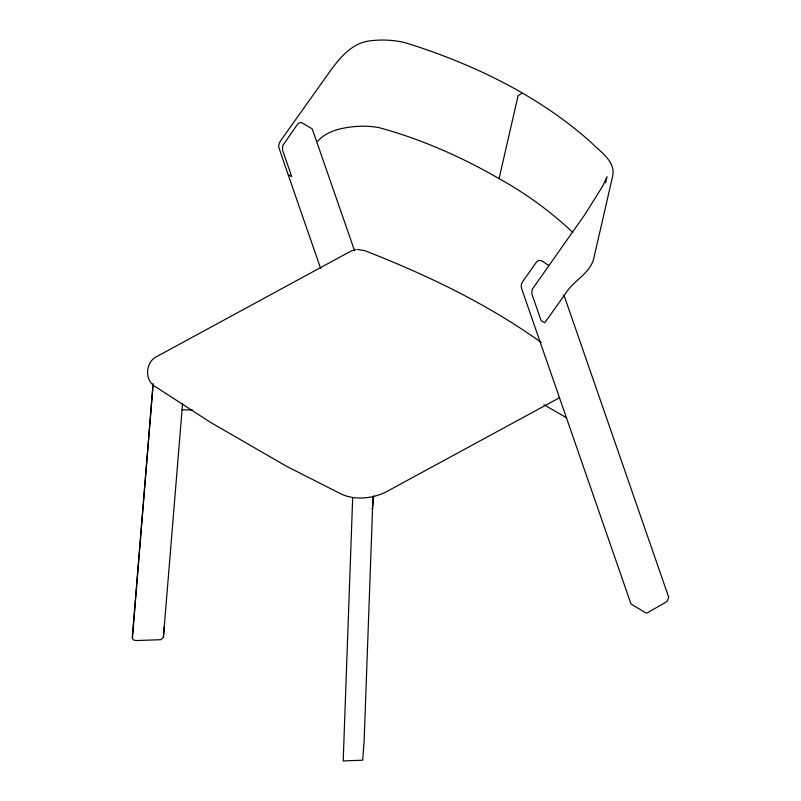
<?xml version="1.0" encoding="UTF-8"?>
<svg xmlns="http://www.w3.org/2000/svg" width="801" height="801" viewBox="0 0 801 801"><rect width="100%" height="100%" fill="white"/><g stroke="black" fill="none" stroke-linecap="round" stroke-linejoin="round"><path stroke-width="1.2" d="M352.68 497.611L343.188 760.95L362.683 760.189L364.125 741.225L372.976 496.83M164.345 625.891L163.404 637.115L160.951 639.689L136.14 640.57L133.777 640.049L132.395 638.557L153.101 383.759M153.091 384.26L132.265 637.636M163.404 637.115L182.578 403.564M373.616 495.969L372.575 508.335L371.764 508.775M572.745 232.4C550.617 211.444 525.746 193.361 499.073 178.623L518.137 95.559L522.262 93.317M605.626 182.718L607.008 176.701L602.763 185.972L584.61 214.948L532.244 289.311L531.794 293.757L541.116 320.63L544.78 322.753L565.476 293.687C573.166 280.861 589.005 274.232 593.521 259.484L612.585 176.43C616.199 161.452 599.959 151.629 591.368 142.618C538.292 95.229 472.7 63.72 405.176 42.693C393.962 39.98 382.257 39.409 370.803 40.751C350.177 42.713 337.241 61.116 326.257 76.616L280.59 140.776L279.219 143.229L278.568 146.723L288.09 174.548L291.754 176.671L282.433 149.787L282.883 145.341L297.331 124.515L299.474 122.633L301.446 122.533L312.23 128.881L354.553 250.703M317.336 141.567C325.847 131.795 338.973 128.46 351.329 126.938C360.53 125.787 369.902 125.947 379.033 127.629C421.016 139.064 461.436 156.846 499.073 178.623M559.328 397.827L386.242 491.834C372.825 498.512 356.215 500.365 342.187 494.527L286.938 466.502L210.663 422.467L155.684 386.853C143.629 380.285 145.482 360.901 157.977 355.914L350.778 251.194L355.994 249.602M192.771 410.082L182.067 409.742M357.466 249.481L364.595 250.583C426.482 274.743 487.038 303.659 541.206 342.428M548.705 265.291C545.151 263.769 539.574 257.101 536.219 262.438L522.372 282.022L521.351 284.495L521.321 287.699L630.998 603.974L645.536 612.735L646.998 612.975L665.871 602.222L667.804 600.37L668.645 597.035L564.365 296.35L563.323 295.148M543.879 404.685L566.607 417.812M288.35 175.299L320.62 268.365"/></g></svg>
